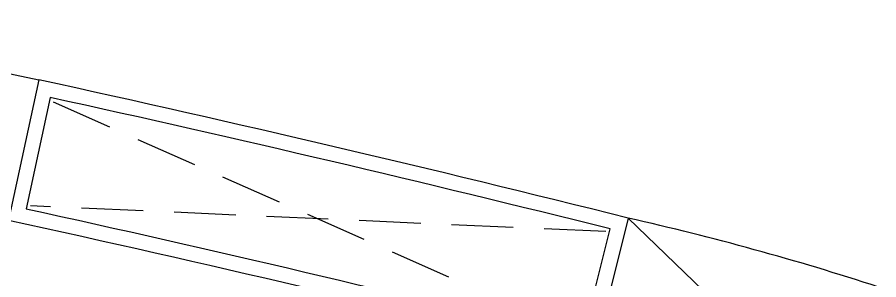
# Model space of a CAD drawing. Extents: x -1.7 to 87, y -33.6 to 19.
# Drawn here: x 32.089 to 35.577, y 4.645 to 5.705 of the extents above; entities that cross this region are included whole.
import ezdxf

# ---------------------------------------------------------------- set-up
doc = ezdxf.new("R2010")
doc.units = 0
doc.linetypes.add('HIDDEN', pattern=[0.375, 0.25, -0.125])
doc.layers.add('AR-ARMÁRIOS', color=2, linetype='Continuous')
doc.layers.add('AR-PRJ', color=1, linetype='HIDDEN')

msp = doc.modelspace()

# ---------------------------------------------------------------- linework, layer by layer
at = {"layer": 'AR-ARMÁRIOS'}
msp.add_lwpolyline([(30.9732, 5.7053), (32.177, 5.4524), (32.0532, 4.8858), (30.8584, 5.1368), (30.9732, 5.7053)], dxfattribs=at)
for points in [[(34.563, 4.8936, 0.007659), (32.177, 5.4524)], [(32.0532, 4.8858, -0.00766), (34.4221, 4.3309)], [(35.5774, 4.6152, 0.023221), (34.563, 4.8936), (34.4221, 4.3309, -0.022976), (35.4365, 4.0526)]]:
    msp.add_lwpolyline(points, format="xyb", dxfattribs=at)
at = {"layer": 'AR-ARMÁRIOS', "color": 1}
msp.add_lwpolyline([(34.4902, 4.8499, 0.007284), (32.2228, 5.381), (32.1246, 4.9316, -0.007282), (34.3784, 4.4037)], format="xyb", close=True, dxfattribs=at)
msp.add_lwpolyline([(34.563, 4.8936), (35.4365, 4.0526)], dxfattribs=at)
at = {"layer": 'AR-PRJ', "color": 1}
for p, q in [((32.2343, 5.3631), (34.3675, 4.4219)), ((34.472, 4.839), (32.1425, 4.943))]:
    msp.add_line(p, q, dxfattribs=at)

doc.saveas('drawing.dxf')
